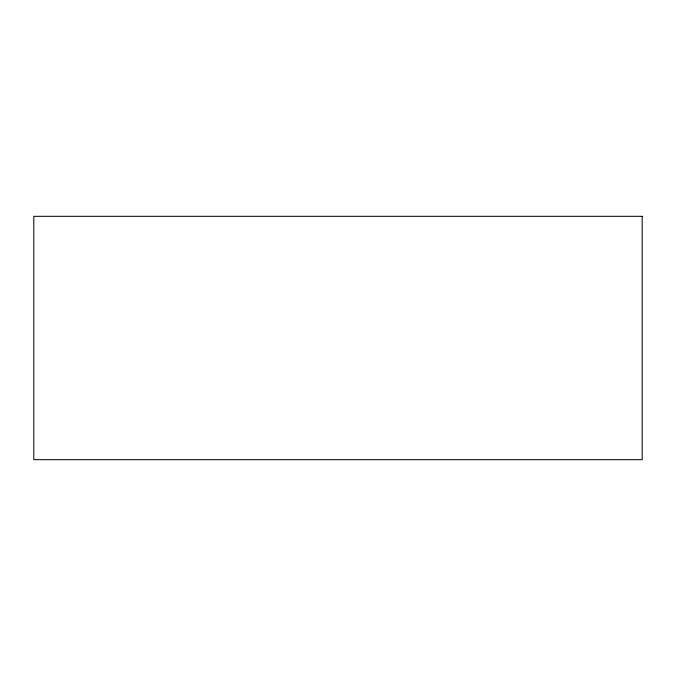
<?xml version="1.0" encoding="UTF-8"?>
<svg xmlns="http://www.w3.org/2000/svg" width="676" height="676" viewBox="0 0 676 676"><rect width="100%" height="100%" fill="white"/><g stroke="black" fill="none" stroke-linecap="round" stroke-linejoin="round"><path stroke-width="1.01" d="M642.2 216.32L33.8 216.32L33.8 459.68L642.2 459.68L642.2 216.32"/></g></svg>
